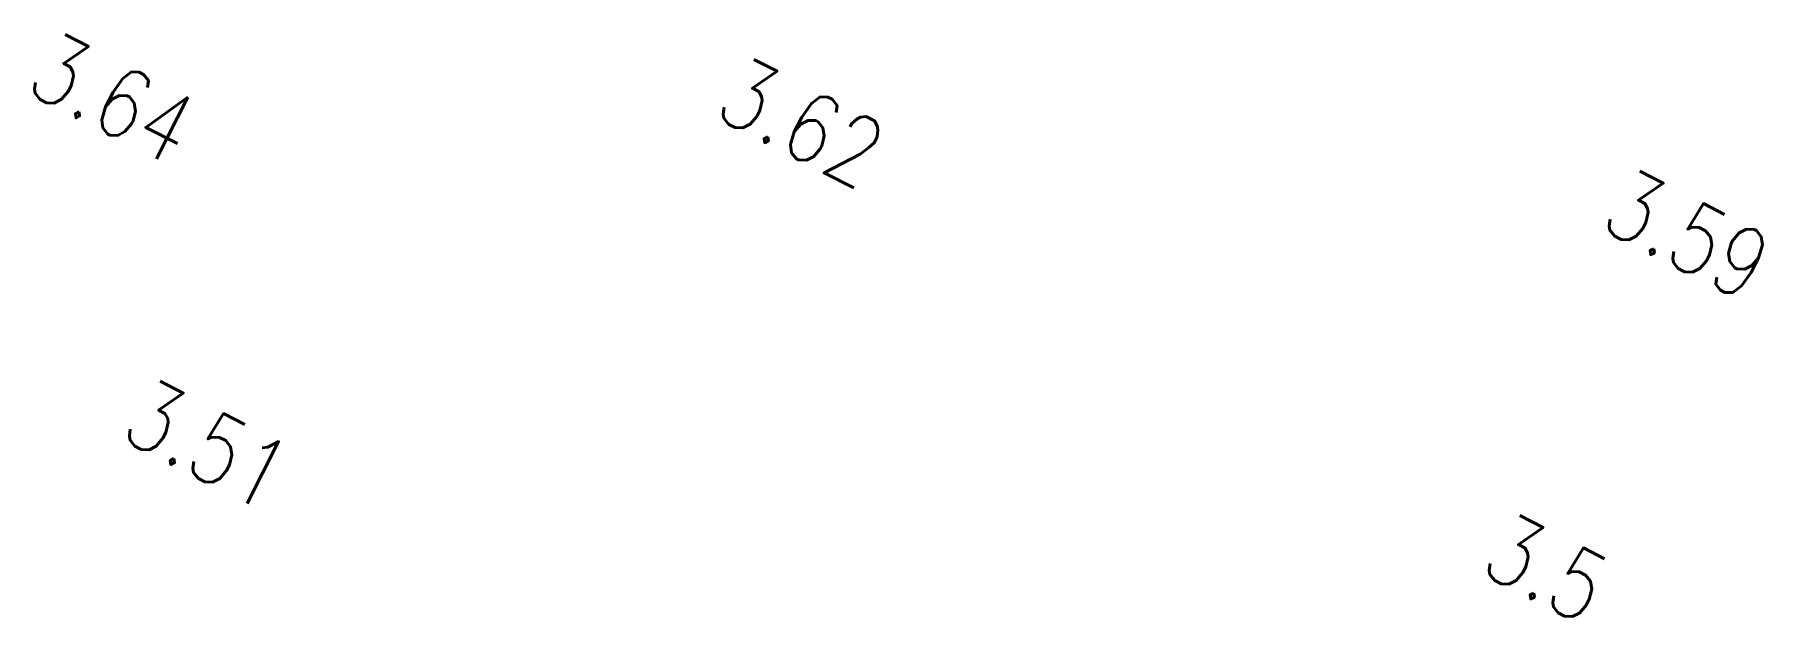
# Model space of a CAD drawing. Header units: millimetres. Extents: x 3194672 to 3318312, y -1629353 to -1194015.
# Drawn here: x 3293384 to 3318312, y -1202415 to -1194015 of the extents above.
import ezdxf
from ezdxf.enums import TextEntityAlignment as Align

# ---------------------------------------------------------------- set-up
doc = ezdxf.new("R2010")
doc.units = ezdxf.units.MM
doc.header["$LTSCALE"] = 1000
doc.header["$MEASUREMENT"] = 0
doc.layers.add('1', color=7, linetype='CONTINUOUS')
doc.styles.add('HZ', font='simplex', dxfattribs={"bigfont": 'hzsong'})

msp = doc.modelspace()

# ---------------------------------------------------------------- texts
at = {"layer": '1', "linetype": 'Continuous', "style": 'HZ', "width": 0.8}
for s, p in [('3.64', (3294514.6, -1194927.8)), ('3.62', (3304450.8, -1195286.5)), ('3.59', (3317233.6, -1196902.1)), ('3.51', (3295883.2, -1199932.2)), ('3.5', (3315196.6, -1201716.4))]:
    msp.add_text(s, height=1000, rotation=333, dxfattribs=at).set_placement(p, align=Align.MIDDLE)

doc.saveas('drawing.dxf')
